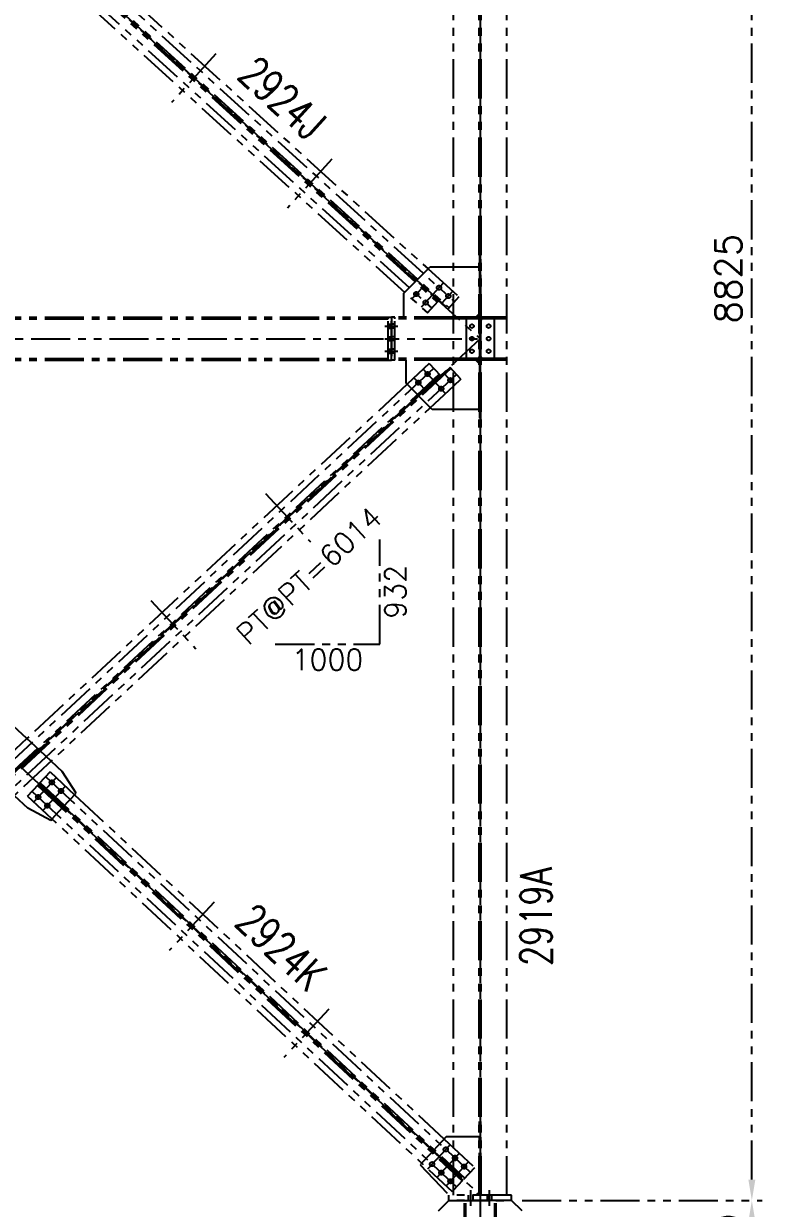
# Model space of a CAD drawing. Header units: millimetres. Extents: x -16232 to 52632, y -3739 to 20678.
# Drawn here: x -11272 to -7737, y -714 to 4957 of the extents above; entities that cross this region are included whole.
import ezdxf
from ezdxf.enums import TextEntityAlignment as Align

# ---------------------------------------------------------------- set-up
doc = ezdxf.new("R2010")
doc.units = ezdxf.units.MM
doc.header["$LTSCALE"] = 300
doc.header["$MEASUREMENT"] = 0
doc.linetypes.add('PHANTOM2', pattern=[1.25, 0.625, -0.125, 0.125, -0.125, 0.125, -0.125])
doc.layers.add('EM-PJ-FANTASMA', color=8, linetype='PHANTOM2')
doc.styles.add('100CL', font='ROMANS.SHX')
doc.styles.add('ROMANS', font='romans.shx')
doc.dimstyles.new('PADRÃO', dxfattribs={"dimscale": 50, "dimtxt": 2.5, "dimasz": 2, "dimexe": 1, "dimexo": 1, "dimgap": 1, "dimtad": 1, "dimdec": 0, "dimzin": 9, "dimdsep": 46, "dimtxsty": 'ROMANS', "dimcen": 0, "dimclrd": 256, "dimclre": 256, "dimclrt": 7, "dimadec": 1, "dimazin": 2, "dimtfac": 1, "dimtdec": 0, "dimtmove": 0, "dimatfit": 3, "dimfxl": 1, "dimtolj": 1, "dimtzin": 0, "dimlwd": -1, "dimlwe": -1, "dimarcsym": 0})

# ---------------------------------------------------------------- blocks, each defined once
blk = doc.blocks.new('*D97')
at = {"layer": 'Defpoints', "color": 0, "transparency": 16777216}
for p in [(-8909.1, 8148.9), (-7787.1, 8148.9), (-8937.1, -676.1)]:
    blk.add_point(p, dxfattribs=at)
at = {"layer": 'EM-PJ-FANTASMA', "transparency": 16777216}
for p, q in [((-8859.1, 8148.9), (-7737.1, 8148.9)), ((-7787.1, -576.1), (-7787.1, 8048.9)), ((-8887.1, -676.1), (-7737.1, -676.1))]:
    blk.add_line(p, q, dxfattribs=at)
for points in [[(-7803.8, 8048.9), (-7770.4, 8048.9), (-7787.1, 8148.9)], [(-7803.8, -576.1), (-7770.4, -576.1), (-7787.1, -676.1)]]:
    blk.add_solid(points, dxfattribs=at)
at = {"layer": 'EM-PJ-FANTASMA', "color": 7, "transparency": 16777216, "insert": (-7899.6, 3736.4), "char_height": 125, "attachment_point": 5, "rotation": 90, "style": 'ROMANS'}
blk.add_mtext('\\A1;8825', dxfattribs=at)
blk = doc.blocks.new('*D98')
at = {"layer": 'Defpoints', "color": 0, "transparency": 16777216}
for p in [(-8937.1, -676.1), (-7787.1, -676.1), (-8787.1, -1126.1)]:
    blk.add_point(p, dxfattribs=at)
at = {"layer": 'EM-PJ-FANTASMA', "transparency": 16777216}
for p, q in [((-8887.1, -676.1), (-7737.1, -676.1)), ((-7787.1, -1026.1), (-7787.1, -776.1)), ((-8737.1, -1126.1), (-7737.1, -1126.1))]:
    blk.add_line(p, q, dxfattribs=at)
for points in [[(-7803.8, -776.1), (-7770.4, -776.1), (-7787.1, -676.1)], [(-7803.8, -1026.1), (-7770.4, -1026.1), (-7787.1, -1126.1)]]:
    blk.add_solid(points, dxfattribs=at)
at = {"layer": 'EM-PJ-FANTASMA', "color": 7, "transparency": 16777216, "insert": (-7899.6, -901.1), "char_height": 125, "attachment_point": 5, "rotation": 90, "style": 'ROMANS'}
blk.add_mtext('\\A1;450', dxfattribs=at)

msp = doc.modelspace()

# ---------------------------------------------------------------- linework, layer by layer
at = {"layer": 'EM-PJ-FANTASMA'}
for p, q in [((-9087.093, 18926.323), (-9087.093, -1226.072)), ((-9092.343, -651.072), (-9092.343, 8143.928)), ((-9081.843, -651.072), (-9081.843, 8143.928)), ((-9215.093, -651.072), (-9215.093, 7933.928)), ((-8959.093, -651.072), (-8959.093, 7933.928)), ((-13487.093, 7448.928), (-9087.093, 3448.928)), ((-11166.012, 5403.724), (-9210.192, 3625.706)), ((-11230.588, 5332.69), (-9319.165, 3595.032)), ((-11204.354, 5361.547), (-9292.93, 3623.89)), ((-11200.318, 5365.987), (-9288.894, 3628.329)), ((-11192.246, 5374.866), (-9236.426, 3596.848)), ((-11251.441, 5309.752), (-9340.018, 3572.094)), ((-11026.768, 5319.034), (-9336.942, 3782.828)), ((-11077.891, 5262.799), (-9390.743, 3729.027)), ((-10352.077, 4812.445), (-10564.642, 4578.623)), ((-10493.339, 4731.387), (-10497.375, 4726.948)), ((-10419.345, 4664.12), (-10423.381, 4659.681)), ((-9797.122, 4307.94), (-10009.687, 4074.119)), ((-9938.384, 4226.883), (-9942.42, 4222.443)), ((-9864.39, 4159.616), (-9868.426, 4155.176)), ((-9090.093, 3852.428), (-9084.093, 3852.428)), ((-9090.093, 3852.428), (-9090.093, 3567.428)), ((-9090.093, 3802.674), (-9084.093, 3802.674)), ((-9084.093, 3567.428), (-9084.093, 3852.428)), ((-9452.343, 3667.428), (-9327.343, 3792.428)), ((-9336.942, 3782.828), (-9189.339, 3648.644)), ((-9327.343, 3792.428), (-9215.093, 3792.428)), ((-9215.093, 3792.428), (-9092.343, 3792.428)), ((-9090.093, 3781.674), (-9084.093, 3781.674)), ((-9090.093, 3759.982), (-9084.093, 3759.982)), ((-9414.012, 3639.361), (-9360.87, 3697.816)), ((-9390.743, 3729.027), (-9240.462, 3592.409)), ((-9263.333, 3715.911), (-9369.615, 3599.001)), ((-9090.093, 3738.982), (-9084.093, 3738.982)), ((-9090.093, 3735.22), (-9084.093, 3735.22)), ((-9090.093, 3727.428), (-9084.093, 3727.428)), ((-9090.093, 3717.29), (-9084.093, 3717.29)), ((-9090.093, 3714.22), (-9084.093, 3714.22)), ((-9090.093, 3696.29), (-9084.093, 3696.29)), ((-9090.093, 3692.528), (-9084.093, 3692.528)), ((-9452.343, 3552.428), (-9452.343, 3667.428)), ((-9218.936, 3675.551), (-9272.078, 3617.096)), ((-9189.339, 3648.644), (-9240.462, 3592.409)), ((-9090.093, 3671.528), (-9084.093, 3671.528)), ((-9090.093, 3649.836), (-9084.093, 3649.836)), ((-9340.018, 3572.094), (-9288.894, 3628.329)), ((-9090.093, 3628.836), (-9084.093, 3628.836)), ((-13046.093, 3552.428), (-9528.093, 3552.428)), ((-13046.093, 3544.028), (-9528.093, 3544.028)), ((-9528.093, 3552.428), (-9512.093, 3552.428)), ((-9528.093, 3345.428), (-9528.093, 3552.428)), ((-9528.093, 3544.028), (-9528.093, 3552.428)), ((-9528.093, 3517.928), (-9512.093, 3517.928)), ((-9512.093, 3345.428), (-9512.093, 3552.428)), ((-9496.093, 3552.428), (-9512.093, 3552.428)), ((-9512.093, 3552.428), (-9512.093, 3345.428)), ((-9496.093, 3517.928), (-9512.093, 3517.928)), ((-9496.093, 3345.428), (-9496.093, 3552.428)), ((-9496.093, 3544.028), (-9496.093, 3552.428)), ((-9215.093, 3552.428), (-9496.093, 3552.428)), ((-9215.093, 3544.028), (-9496.093, 3544.028)), ((-9092.343, 3552.428), (-9215.093, 3552.428)), ((-9092.343, 3544.028), (-9215.093, 3544.028)), ((-9153.593, 3552.428), (-9153.593, 3544.028)), ((-9153.593, 3353.828), (-9153.593, 3544.028)), ((-9092.343, 3567.428), (-9107.343, 3552.428)), ((-9081.843, 3552.428), (-9092.343, 3552.428)), ((-9090.093, 3567.428), (-9084.093, 3567.428)), ((-9090.093, 3567.428), (-9090.093, 3552.428)), ((-9089.993, 3533.928), (-9089.993, 3363.928)), ((-9084.193, 3363.928), (-9084.193, 3533.928)), ((-9084.093, 3552.428), (-9084.093, 3567.428)), ((-9066.843, 3552.428), (-9081.843, 3552.428)), ((-9066.843, 3544.028), (-9081.843, 3544.028)), ((-8959.093, 3552.428), (-9066.843, 3552.428)), ((-9066.843, 3544.028), (-9066.843, 3552.428)), ((-8959.093, 3544.028), (-9066.843, 3544.028)), ((-9020.593, 3544.028), (-9020.593, 3552.428)), ((-9020.593, 3544.028), (-9020.593, 3353.828)), ((-9543.093, 3508.928), (-9481.093, 3508.928)), ((-9528.093, 3499.928), (-9512.093, 3499.928)), ((-9496.093, 3499.928), (-9512.093, 3499.928)), ((-13487.093, 3448.928), (-9087.093, 3448.928)), ((-9087.093, 3448.928), (-13487.093, -651.072)), ((-13487.093, 3448.928), (-9087.093, -651.072)), ((-9543.093, 3448.928), (-9481.093, 3448.928)), ((-9528.093, 3457.928), (-9512.093, 3457.928)), ((-9528.093, 3439.928), (-9512.093, 3439.928)), ((-9496.093, 3457.928), (-9512.093, 3457.928)), ((-9496.093, 3439.928), (-9512.093, 3439.928)), ((-13046.093, 3353.828), (-9528.093, 3353.828)), ((-13046.093, 3345.428), (-9528.093, 3345.428)), ((-9543.093, 3388.928), (-9481.093, 3388.928)), ((-9528.093, 3397.928), (-9512.093, 3397.928)), ((-9528.093, 3379.928), (-9512.093, 3379.928)), ((-9528.093, 3345.428), (-9528.093, 3353.828)), ((-9528.093, 3345.428), (-9512.093, 3345.428)), ((-9496.093, 3397.928), (-9512.093, 3397.928)), ((-9496.093, 3379.928), (-9512.093, 3379.928)), ((-9496.093, 3345.428), (-9512.093, 3345.428)), ((-9496.093, 3345.428), (-9496.093, 3353.828)), ((-9215.093, 3353.828), (-9496.093, 3353.828)), ((-9215.093, 3345.428), (-9496.093, 3345.428)), ((-9442.343, 3235.428), (-9442.343, 3345.428)), ((-9092.343, 3353.828), (-9215.093, 3353.828)), ((-9092.343, 3345.428), (-9215.093, 3345.428)), ((-9153.593, 3353.828), (-9153.593, 3345.428)), ((-9107.343, 3345.428), (-9092.343, 3330.428)), ((-9092.343, 3345.428), (-9081.843, 3345.428)), ((-9090.093, 3345.428), (-9090.093, 3330.428)), ((-9084.093, 3330.428), (-9084.093, 3345.428)), ((-9066.843, 3353.828), (-9081.843, 3353.828)), ((-9066.843, 3345.428), (-9081.843, 3345.428)), ((-8959.093, 3353.828), (-9066.843, 3353.828)), ((-9066.843, 3345.428), (-9066.843, 3353.828)), ((-8959.093, 3345.428), (-9066.843, 3345.428)), ((-9020.593, 3345.428), (-9020.593, 3353.828)), ((-9310.034, 3306.796), (-13439.339, -540.965)), ((-9231.369, 3310.388), (-13359.093, -535.9)), ((-9227.279, 3305.998), (-13359.093, -544.101)), ((-9331.167, 3329.476), (-9437.401, 3230.486)), ((-9252.719, 3186.613), (-9360.431, 3302.207)), ((-9331.167, 3329.476), (-9279.356, 3273.874)), ((-9215.093, 3292.92), (-9231.369, 3310.388)), ((-9179.558, 3254.785), (-9215.093, 3292.92)), ((-9090.093, 3330.428), (-9084.093, 3330.428)), ((-9090.093, 3330.428), (-9090.093, 3025.428)), ((-9090.093, 3291.086), (-9084.093, 3291.086)), ((-9084.093, 3025.428), (-9084.093, 3330.428)), ((-9283.446, 3278.263), (-13412.751, -569.498)), ((-9200.691, 3277.465), (-13373.893, -611.2)), ((-9317.343, 3110.428), (-9442.343, 3235.428)), ((-9404.328, 3261.303), (-9350.471, 3203.506)), ((-9279.356, 3273.874), (-9383.627, 3176.712)), ((-9208.822, 3227.516), (-9262.679, 3285.313)), ((-9179.558, 3254.785), (-9215.093, 3221.673)), ((-9090.093, 3270.086), (-9084.093, 3270.086)), ((-9090.093, 3247.877), (-9084.093, 3247.877)), ((-9215.093, 3221.673), (-13352.759, -633.88)), ((-9437.401, 3230.486), (-11257.022, 1534.929)), ((-9383.627, 3176.712), (-11201.281, 1482.989)), ((-9090.093, 3226.877), (-9084.093, 3226.877)), ((-9090.093, 3204.667), (-9084.093, 3204.667)), ((-9090.093, 3183.667), (-9084.093, 3183.667)), ((-9090.093, 3181.271), (-9084.093, 3181.271)), ((-9090.093, 3160.271), (-9084.093, 3160.271)), ((-9090.093, 3150.428), (-9084.093, 3150.428)), ((-9090.093, 3138.062), (-9084.093, 3138.062)), ((-9215.093, 3110.428), (-9317.343, 3110.428)), ((-9092.343, 3110.428), (-9215.093, 3110.428)), ((-9090.093, 3117.062), (-9084.093, 3117.062)), ((-9090.093, 3094.852), (-9084.093, 3094.852)), ((-9090.093, 3073.852), (-9084.093, 3073.852)), ((-9090.093, 3025.428), (-9084.093, 3025.428)), ((-10114.491, 2707.541), (-9899.066, 2476.353)), ((-9972.243, 2628.228), (-9968.153, 2623.839)), ((-10045.404, 2560.056), (-10041.314, 2555.666)), ((-9568.048, 1987.171), (-9568.048, 2487.171)), ((-10663.197, 2196.247), (-10447.772, 1965.059)), ((-10520.949, 2116.934), (-10516.859, 2112.545)), ((-10594.11, 2048.762), (-10590.02, 2044.372)), ((-10068.048, 1987.171), (-9568.048, 1987.171)), ((-11322.343, 1595.797), (-11196.88, 1478.888)), ((-11257.022, 1534.929), (-11433.046, 1370.907)), ((-11201.281, 1482.989), (-11377.305, 1318.967)), ((-11196.88, 1478.888), (-11141.139, 1426.948)), ((-11141.139, 1426.948), (-11088.228, 1377.644)), ((-11145.443, 1374.918), (-11197.254, 1319.315)), ((-11145.443, 1374.918), (-11028.386, 1265.841)), ((-11021.569, 1273.157), (-11088.228, 1377.644)), ((-11253.156, 1259.323), (-11201.345, 1314.926)), ((-11223.892, 1232.054), (-11116.179, 1347.648)), ((-11205.435, 1310.536), (-9215.093, -544.101)), ((-11201.345, 1314.926), (-9215.093, -535.9)), ((-11197.254, 1319.315), (-11080.197, 1210.239)), ((-11193.164, 1323.705), (-9161.434, -569.498)), ((-11179.995, 1191.151), (-11072.283, 1306.745)), ((-11166.577, 1352.238), (-9134.847, -540.965)), ((-11317.163, 1262.926), (-11251.842, 1202.058)), ((-11253.156, 1259.323), (-9221.426, -633.88)), ((-11232.022, 1282.003), (-9200.292, -611.2)), ((-11084.288, 1205.85), (-11021.569, 1273.157)), ((-11028.386, 1265.841), (-9260.035, -381.94)), ((-11142.916, 1142.931), (-11251.842, 1202.058)), ((-11136.099, 1150.247), (-11084.288, 1205.85)), ((-11080.197, 1210.239), (-9311.846, -437.543)), ((-11142.916, 1142.931), (-11136.099, 1150.247)), ((-10359.979, 750.989), (-10575.404, 519.801)), ((-10502.227, 671.676), (-10506.317, 667.286)), ((-10429.066, 603.503), (-10433.156, 599.114)), ((-9811.273, 239.695), (-10026.698, 8.507)), ((-9953.521, 160.382), (-9957.611, 155.992)), ((-9880.36, 92.209), (-9884.451, 87.82)), ((-9090.093, -241.072), (-9084.093, -241.072)), ((-9090.093, -636.072), (-9090.093, -241.072)), ((-9084.093, -636.072), (-9084.093, -241.072)), ((-9090.093, -290.4), (-9084.093, -290.4)), ((-9090.093, -311.4), (-9084.093, -311.4)), ((-9090.093, -333.61), (-9084.093, -333.61)), ((-9249.908, -371.072), (-9374.565, -504.851)), ((-9260.035, -381.94), (-9113.713, -518.286)), ((-9215.093, -371.072), (-9249.908, -371.072)), ((-9092.343, -371.072), (-9215.093, -371.072)), ((-9090.093, -354.61), (-9084.093, -354.61)), ((-9090.093, -367.146), (-9084.093, -367.146)), ((-9090.093, -376.819), (-9084.093, -376.819)), ((-9338.483, -524.804), (-9230.77, -409.21)), ((-9311.846, -437.543), (-9165.524, -573.888)), ((-9294.587, -565.707), (-9186.874, -450.113)), ((-9090.093, -397.819), (-9084.093, -397.819)), ((-9090.093, -400.215), (-9084.093, -400.215)), ((-9090.093, -421.215), (-9084.093, -421.215)), ((-9090.093, -443.425), (-9084.093, -443.425)), ((-9374.565, -504.851), (-9237.093, -651.072)), ((-9250.69, -606.611), (-9142.977, -491.017)), ((-9090.093, -464.425), (-9084.093, -464.425)), ((-9090.093, -486.634), (-9084.093, -486.634)), ((-9090.093, -507.634), (-9084.093, -507.634)), ((-9215.093, -535.9), (-9169.615, -578.277)), ((-9215.093, -544.101), (-9173.705, -582.667)), ((-9165.524, -573.888), (-9113.713, -518.286)), ((-9215.093, -627.083), (-9169.615, -578.277)), ((-9287.093, -726.072), (-9237.093, -676.072)), ((-8937.093, -651.072), (-9237.093, -651.072)), ((-9237.093, -676.072), (-9237.093, -651.072)), ((-9237.093, -676.072), (-8937.093, -676.072)), ((-8937.093, -676.072), (-9237.093, -676.072)), ((-9221.426, -633.88), (-9215.093, -627.083)), ((-9163.093, -876.072), (-9163.093, -676.072)), ((-9156.493, -876.072), (-9156.493, -676.072)), ((-9142.593, -676.072), (-9142.593, -651.072)), ((-9132.093, -701.072), (-9132.093, -626.072)), ((-9121.593, -676.072), (-9121.593, -651.072)), ((-9107.343, -651.072), (-9092.343, -636.072)), ((-9090.093, -636.072), (-9084.093, -636.072)), ((-9090.093, -651.072), (-9090.093, -636.072)), ((-9084.093, -651.072), (-9084.093, -636.072)), ((-9052.593, -676.072), (-9052.593, -651.072)), ((-9042.093, -701.072), (-9042.093, -626.072)), ((-9031.593, -676.072), (-9031.593, -651.072)), ((-9017.693, -876.072), (-9017.693, -676.072)), ((-9011.093, -876.072), (-9011.093, -676.072)), ((-8937.093, -676.072), (-8937.093, -651.072)), ((-8887.093, -726.072), (-8937.093, -676.072))]:
    msp.add_line(p, q, dxfattribs=at)
for centre, radius in [((-9284.186, 3692.973), 10.5), ((-9284.186, 3692.973), 10.5), ((-9393.159, 3662.299), 10.5), ((-9393.159, 3662.299), 10.5), ((-9348.762, 3621.939), 10.5), ((-9348.762, 3621.939), 10.5), ((-9239.789, 3652.613), 10.5), ((-9239.789, 3652.613), 10.5), ((-9127.093, 3508.928), 9), ((-9047.093, 3508.928), 9), ((-9127.093, 3448.928), 9), ((-9047.093, 3448.928), 9), ((-9127.093, 3388.928), 9), ((-9047.093, 3388.928), 9), ((-9339.298, 3279.527), 10.5), ((-9339.298, 3279.527), 10.5), ((-9383.194, 3238.624), 10.5), ((-9383.194, 3238.624), 10.5), ((-9229.956, 3250.196), 10.5), ((-9229.956, 3250.196), 10.5), ((-9273.852, 3209.293), 10.5), ((-9273.852, 3209.293), 10.5), ((-11137.313, 1324.969), 10.5), ((-11202.758, 1254.734), 10.5), ((-11093.416, 1284.065), 10.5), ((-11158.862, 1213.831), 10.5), ((-9251.904, -431.889), 10.5), ((-9251.904, -431.889), 10.5), ((-9317.35, -502.124), 10.5), ((-9317.35, -502.124), 10.5), ((-9208.007, -472.793), 10.5), ((-9164.111, -513.696), 10.5), ((-9164.111, -513.696), 10.5), ((-9273.453, -543.027), 10.5), ((-9273.453, -543.027), 10.5), ((-9229.557, -583.931), 10.5), ((-9229.557, -583.931), 10.5)]:
    msp.add_circle(centre, radius, dxfattribs=at)
for centre, radius, start, end in [((-9100.093, 3533.928), 10.1, 0, 90), ((-9074.093, 3533.928), 10.1, 90, 180), ((-9100.093, 3363.928), 10.1, 270, 0), ((-9074.093, 3363.928), 10.1, 180, 270), ((-9208.007, -472.793), 10.5, 132.436825, 180), ((-9208.007, -472.793), 10.5, 180, 227.563175), ((-9208.007, -472.793), 10.5, 227.563175, 132.436825)]:
    msp.add_arc(centre, radius, start, end, dxfattribs=at)

# ---------------------------------------------------------------- texts
at = {"layer": 'EM-PJ-FANTASMA', "style": '100CL', "width": 0.75}
for s, rotation, p in [('2924J', 317.726311, (-10033.733, 4600.261)), ('2919A', 90, (-8820.172, 682.67)), ('2924K', 317.021365, (-10038.78, 534.933))]:
    msp.add_text(s, height=150, rotation=rotation, dxfattribs=at).set_placement(p, align=Align.MIDDLE_CENTER)
at = {"layer": 'EM-PJ-FANTASMA', "extrusion": (-0.011898, 0.012768, 0.999848), "style": '100CL'}
msp.add_text('PT@PT=6014', height=100, rotation=42.982988, dxfattribs=at).set_placement((-9905.68, 2313.459, 147.424), align=Align.MIDDLE_CENTER)
at = {"layer": 'EM-PJ-FANTASMA', "extrusion": (-0.017452, -4.53429e-16, 0.999848), "style": '100CL'}
msp.add_text('932', height=100, rotation=180, dxfattribs=at).set_placement((-2237.171, -9491.602, 165.677), align=Align.MIDDLE_CENTER)
at = {"layer": 'EM-PJ-FANTASMA', "extrusion": (-4.54498e-16, 0.017452, 0.999848), "style": '100CL'}
msp.add_text('1000', height=100, rotation=180, dxfattribs=at).set_placement((9818.048, -1911.88, 33.372), align=Align.MIDDLE_CENTER)

# ---------------------------------------------------------------- dimensions: what is measured, and where the dimension line sits
at = {"layer": 'EM-PJ-FANTASMA'}
for base, p1, p2, picture, middle in [((-7787.093, 8148.928), (-8937.093, -676.072), (-8909.093, 8148.928), '*D97', (-7899.593, 3736.428)), ((-7787.093, -676.072), (-8787.093, -1126.072), (-8937.093, -676.072), '*D98', (-7899.593, -901.072))]:
    dim = msp.add_linear_dim(base=base, p1=p1, p2=p2, angle=90, dimstyle='PADRÃO', dxfattribs=at)
    dim.commit()
    dim.dimension.update_dxf_attribs({"geometry": picture, "text_midpoint": middle})

doc.saveas('drawing.dxf')
